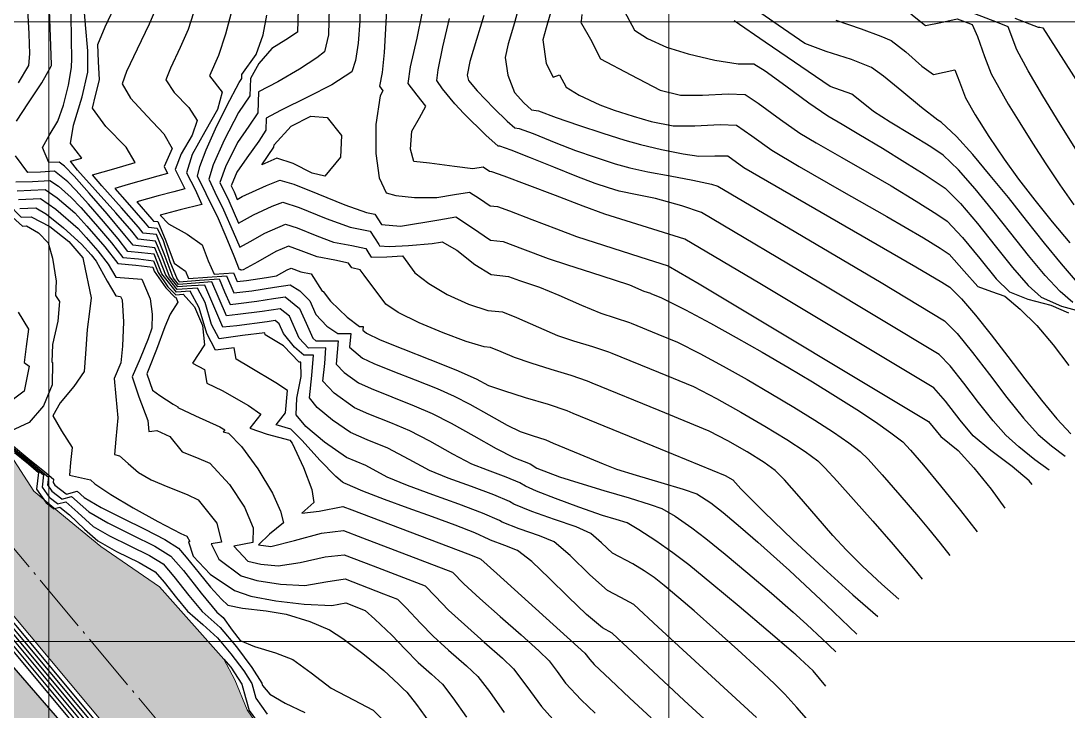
# Model space of a CAD drawing. Extents: x 62405 to 62842, y 108162 to 109685.
# Drawn here: x 62498.88 to 62541.1, y 108522.2 to 108550.03 of the extents above; entities that cross this region are included whole.
import ezdxf

# ---------------------------------------------------------------- set-up
doc = ezdxf.new("R2010")
doc.units = 0
doc.header["$LTSCALE"] = 0.999976
doc.header["$MEASUREMENT"] = 0
doc.linetypes.add('ACAD_ISO04W100', pattern=[30, 24, -3, 0, -3])
doc.linetypes.add('NASCOSTA', pattern=[9.525, 6.35, -3.175])
for name, color, linetype in [('coordinate', 2, 'Continuous'), ('curve livello 1 m', 2, 'Continuous'), ('curve livello 5 m', 7, 'Continuous'), ('Limite fiume', 6, 'Continuous'), ('LIN018TR', 6, 'NASCOSTA'), ('LIN035CO', 1, 'Continuous'), ('pendenze', 2, 'Continuous'), ('Per+Mod Surf', 7, 'Continuous'), ('scavo 1', 254, 'Continuous')]:
    doc.layers.add(name, color=color, linetype=linetype)

msp = doc.modelspace()

# ---------------------------------------------------------------- hatches: boundary and pattern name
at = {"layer": 'Limite fiume', "linetype": 'Continuous'}
h = msp.add_hatch(dxfattribs=at)
h.set_pattern_fill('DOTS', color=256, scale=5, angle=-44.9999, style=0)
h.set_pattern_definition([(225.00005426, (0.10277, -0.05915), (0.1104857485, -0.33145619904), [0, -0.3125])])
h.paths.add_polyline_path([(62504.878, 108507.605), (62505.742, 108508.232), (62505.354, 108508.795), (62505.963, 108509.256), (62498.597, 108519.418), (62499.167, 108519.911), (62493.894, 108527.02), (62493.514, 108526.744), (62492.516, 108530.934), (62507.543, 108513.616), (62507.737, 108513.778), (62513.187, 108507.255), (62513.381, 108507.417), (62516.504, 108503.679), (62516.063, 108503.311), (62524.715, 108494.745), (62523.716, 108493.9), (62524.201, 108493.33), (62513.852, 108495.246)])
at = {"layer": 'scavo 1'}
msp.add_hatch(color=256, dxfattribs=at).paths.add_polyline_path([(62471.01, 108566.95), (62490.287, 108543.354), (62493.868, 108538.026), (62496.302, 108534.794), (62498.473, 108532.507), (62499.4, 108531.059), (62500.442, 108530.191), (62502.093, 108528.83), (62504.467, 108527.208), (62507.064, 108524.292), (62507.501, 108523.45), (62508, 108522.241), (62508.782, 108521.102), (62509.886, 108519.928), (62512.198, 108517.473), (62513.479, 108516.121), (62514.44, 108514.804), (62516.041, 108512.919), (62517.447, 108510.814), (62518.571, 108509.21), (62519.852, 108507.691), (62521.103, 108506.321), (62522.265, 108504.564), (62522.384, 108503.79), (62523.04, 108502.181), (62523.963, 108501.139), (62525.363, 108499.62), (62526.882, 108498.16), (62527.663, 108497.205), (62524.715, 108494.745), (62493.673, 108531.901), (62492.516, 108530.934), (62481.544, 108544.066), (62482.701, 108545.034), (62468.3, 108562.272), (62452.365, 108578.929), (62457.128, 108582.909), (62469.779, 108568.539)])

# ---------------------------------------------------------------- linework, layer by layer
at = {"layer": 'coordinate', "linetype": 'Continuous', "lineweight": 0}
for p, q in [((62500, 108634.678), (62500, 108487.501)), ((62525, 108634.678), (62525, 108487.501)), ((62462.397, 108550), (62561.886, 108550)), ((62471.457, 108525), (62561.886, 108525))]:
    msp.add_line(p, q, dxfattribs=at)
at = {"layer": 'curve livello 1 m', "flags": 128}
for points in [[(62498.432, 108552.647), (62498.929, 108552.006), (62499.034, 108551.496), (62499.137, 108550.489), (62499.2, 108549.509), (62499.216, 108548.709), (62499.179, 108548.242), (62498.77, 108547.54)], [(62530.74, 108521.678), (62530.171, 108522.341), (62529.684, 108522.878), (62529.684, 108522.878), (62529.268, 108523.288), (62528.607, 108523.909), (62527.788, 108524.66), (62526.898, 108525.462), (62526.027, 108526.232), (62526.027, 108526.232), (62525.41, 108526.761), (62524.811, 108527.259), (62524.409, 108527.578), (62524.409, 108527.578), (62524.012, 108527.846), (62523.555, 108528.131), (62523.555, 108528.131), (62522.737, 108528.565), (62522.285, 108528.98), (62521.862, 108529.361), (62521.862, 108529.361), (62521.262, 108529.626), (62520.391, 108529.927), (62519.477, 108530.24), (62518.748, 108530.539), (62518.748, 108530.539), (62518.585, 108530.644), (62517.942, 108530.916), (62517.043, 108531.248), (62516.106, 108531.591), (62515.351, 108531.898), (62515.351, 108531.898), (62514.528, 108532.342), (62513.674, 108532.803), (62513.674, 108532.803), (62512.845, 108533.142), (62512.163, 108533.429), (62512.163, 108533.429), (62511.439, 108533.928), (62510.827, 108534.445), (62510.512, 108534.825), (62510.512, 108534.825), (62510.61, 108535.737), (62510.668, 108536.553), (62510.668, 108536.553), (62510.28, 108536.551), (62509.904, 108536.876), (62509.47, 108537.421), (62509.47, 108537.421), (62509.295, 108537.815), (62509.129, 108537.948), (62508.805, 108537.9), (62507.585, 108537.74), (62507.014, 108537.677), (62507.014, 108537.677), (62506.65, 108538.525), (62506.286, 108539.381), (62506.286, 108539.381), (62505.757, 108539.346), (62505.202, 108539.301), (62505.202, 108539.301), (62504.866, 108539.721), (62504.568, 108540.521), (62504.308, 108541.15), (62504.308, 108541.15), (62503.604, 108541.228), (62503.343, 108541.559), (62502.701, 108542.294), (62501.874, 108543.214), (62501.163, 108544.01), (62500.868, 108544.372), (62501.326, 108544.504), (62500.868, 108545.089), (62501, 108545.834), (62501.341, 108546.975), (62501.574, 108547.973), (62501.574, 108547.973), (62501.57, 108548.829), (62501.482, 108549.873), (62501.402, 108550.875)], [(62531.329, 108523.206), (62530.824, 108523.819), (62530.119, 108524.466), (62529.012, 108525.421), (62527.845, 108526.41), (62526.737, 108527.332), (62525.806, 108528.089), (62525.171, 108528.583), (62525.171, 108528.583), (62524.483, 108529.065), (62523.797, 108529.509), (62523.32, 108529.782), (62523.32, 108529.782), (62522.883, 108529.919), (62522.326, 108530.089), (62522.326, 108530.089), (62521.372, 108530.426), (62520.439, 108530.771), (62519.672, 108531.069), (62519.217, 108531.265), (62519.217, 108531.265), (62519, 108531.405), (62518.443, 108531.633), (62517.69, 108531.908), (62517.053, 108532.161), (62517.053, 108532.161), (62516.293, 108532.56), (62515.366, 108533.079), (62514.565, 108533.502), (62514.565, 108533.502), (62513.798, 108533.824), (62512.899, 108534.178), (62512.325, 108534.43), (62512.325, 108534.43), (62511.51, 108535.021), (62511.05, 108535.509), (62511.05, 108535.509), (62511.126, 108536.213), (62511.171, 108536.843), (62511.171, 108536.843), (62510.468, 108536.84), (62510.102, 108537.234), (62509.705, 108538.125), (62509.33, 108538.426), (62508.598, 108538.316), (62507.62, 108538.188), (62507.161, 108538.138), (62507.161, 108538.138), (62506.869, 108538.818), (62506.577, 108539.505), (62506.577, 108539.505), (62505.919, 108539.462), (62505.229, 108539.405), (62505.229, 108539.405), (62505.02, 108539.667), (62504.655, 108540.645), (62504.337, 108541.414), (62504.337, 108541.414), (62503.811, 108541.472), (62503.615, 108541.72), (62502.933, 108542.496), (62502.138, 108543.38), (62501.763, 108543.825), (62501.763, 108543.825), (62502.619, 108544.071), (62503.482, 108544.318), (62503.482, 108544.318), (62503.123, 108544.939), (62502.294, 108545.776), (62501.762, 108546.518), (62501.762, 108546.518), (62501.879, 108547.03), (62502.041, 108547.654), (62502.041, 108547.654), (62502.004, 108548.402), (62501.98, 108549.084), (62501.98, 108549.084), (62502.267, 108549.789), (62502.774, 108550.845)], [(62504.401, 108550.726), (62504.046, 108549.903), (62503.558, 108548.889), (62503.131, 108547.987), (62502.959, 108547.502), (62503.296, 108546.911), (62503.967, 108546.197), (62504.638, 108545.483), (62504.975, 108544.892), (62504.653, 108544.164), (62504.791, 108543.88), (62504.401, 108543.777), (62503.205, 108543.442), (62502.659, 108543.278), (62503.158, 108542.703), (62503.888, 108541.881), (62504.017, 108541.716), (62504.367, 108541.678), (62504.605, 108541.18), (62504.886, 108540.329), (62505.174, 108539.613), (62505.256, 108539.51), (62506.082, 108539.577), (62506.868, 108539.629), (62507.088, 108539.111), (62507.308, 108538.598), (62507.654, 108538.636), (62508.391, 108538.733), (62509.062, 108538.835), (62509.531, 108538.904), (62510.116, 108538.434), (62510.38, 108537.843), (62510.647, 108537.241), (62510.775, 108537.129), (62511.673, 108537.133), (62511.588, 108536.192), (62511.913, 108535.848), (62512.487, 108535.432), (62512.994, 108535.2), (62513.828, 108534.868), (62514.734, 108534.51), (62515.457, 108534.202), (62516.222, 108533.803), (62517.136, 108533.294), (62518.035, 108532.793), (62518.755, 108532.423), (62519.415, 108532.167), (62519.685, 108531.992), (62520.589, 108531.65), (62521.378, 108531.398), (62522.384, 108531.096), (62523.41, 108530.792), (62524.256, 108530.533), (62524.727, 108530.369), (62525.253, 108530.055), (62525.934, 108529.588), (62526.491, 108529.156), (62527.277, 108528.518), (62528.192, 108527.757), (62529.138, 108526.954), (62530.017, 108526.19), (62530.567, 108525.693), (62531.205, 108525.098), (62531.74, 108524.584)], [(62513.629, 108550.746), (62513.583, 108549.719), (62513.52, 108548.762), (62513.443, 108547.954), (62513.33, 108547.396), (62513.471, 108547.216), (62513.359, 108547.017), (62513.192, 108545.849), (62513.186, 108544.685), (62513.329, 108543.709), (62513.61, 108543.105), (62513.995, 108542.988), (62514.748, 108542.915), (62515.642, 108542.907), (62516.363, 108543.038), (62516.963, 108543.132), (62517.364, 108542.868), (62517.794, 108542.572), (62518.092, 108542.542), (62518.582, 108542.37), (62519.478, 108542.027), (62520.478, 108541.642), (62521.28, 108541.344), (62523.831, 108540.515), (62524.982, 108540.158), (62526.224, 108539.423), (62535.478, 108533.872), (62535.972, 108533.272), (62536.672, 108532.707), (62537.304, 108532.007), (62537.999, 108531.143), (62538.548, 108530.375)], [(62528.544, 108521.937), (62524.577, 108525.575), (62523.592, 108526.496), (62523.066, 108526.775), (62522.535, 108527.057), (62522.535, 108527.057), (62521.822, 108527.684), (62521.03, 108528.465), (62520.382, 108529.017), (62520.382, 108529.017), (62519.794, 108529.262), (62518.971, 108529.54), (62518.28, 108529.812), (62518.28, 108529.812), (62518.17, 108529.883), (62517.49, 108530.178), (62516.541, 108530.535), (62515.48, 108530.92), (62514.464, 108531.299), (62513.649, 108531.636), (62513.649, 108531.636), (62512.782, 108532.104), (62512.001, 108532.428), (62511.112, 108533.04), (62510.361, 108533.675), (62509.974, 108534.142), (62509.974, 108534.142), (62510, 108534.819), (62510.182, 108535.691), (62510.166, 108536.263), (62510.166, 108536.263), (62510.091, 108536.263), (62509.469, 108536.931), (62508.727, 108537.368), (62508.714, 108537.446), (62507.806, 108537.338), (62506.867, 108537.216), (62506.867, 108537.216), (62506.563, 108537.787), (62506.299, 108538.678), (62505.995, 108539.257), (62505.995, 108539.257), (62505.175, 108539.197), (62504.713, 108539.775), (62504.48, 108540.397), (62504.278, 108540.887), (62504.278, 108540.887), (62503.397, 108540.983), (62503.07, 108541.398), (62502.351, 108542.248), (62501.628, 108543.081), (62501.017, 108543.765), (62500.631, 108544.171), (62500.631, 108544.171), (62500.423, 108544.337), (62500.003, 108544.318), (62499.739, 108544.934), (62500.014, 108545.41), (62500.37, 108545.986), (62500.37, 108545.986), (62500.59, 108546.64), (62500.793, 108547.445), (62500.919, 108548.159), (62500.919, 108548.159), (62500.925, 108548.515), (62500.917, 108549.271), (62500.897, 108550.314)], [(62507.343, 108550.312), (62507.12, 108549.493), (62506.844, 108548.643), (62506.476, 108547.82), (62506.99, 108547.154), (62506.799, 108546.46), (62506.297, 108545.56), (62505.782, 108544.644), (62505.551, 108543.904), (62505.897, 108543.23), (62506.168, 108542.635), (62505.303, 108542.416), (62504.49, 108542.194), (62504.831, 108541.85), (62505.583, 108541.437), (62506.182, 108541.006), (62506.428, 108540.36), (62506.664, 108539.819), (62507.45, 108539.877), (62507.602, 108539.52), (62507.977, 108539.566), (62508.774, 108539.68), (62509.177, 108539.746), (62509.612, 108539.988), (62509.777, 108540.061), (62510.16, 108539.918), (62510.577, 108539.835), (62511.03, 108539.13), (62511.068, 108539.122), (62511.356, 108538.736), (62512.034, 108538.08), (62512.531, 108537.713), (62512.678, 108537.713), (62512.664, 108537.559), (62512.811, 108537.434), (62513.364, 108537.174), (62514.279, 108536.803), (62515.36, 108536.379), (62516.412, 108535.959), (62517.24, 108535.6), (62517.735, 108535.333), (62518.34, 108535.121), (62519.216, 108534.85), (62520.138, 108534.568), (62520.884, 108534.317), (62521.129, 108534.211), (62524.649, 108532.778), (62527.279, 108531.698), (62527.58, 108531.518), (62527.906, 108531.153), (62528.85, 108530.216), (62530.006, 108529.109), (62531.244, 108527.955), (62532.429, 108526.879), (62533.43, 108526.004)], [(62534.275, 108526.713), (62533.595, 108527.316), (62532.814, 108528.045), (62532.165, 108528.68), (62532.165, 108528.68), (62531.614, 108529.28), (62530.941, 108530.054), (62530.257, 108530.85), (62529.671, 108531.516), (62529.295, 108531.901), (62529.295, 108531.901), (62528.842, 108532.223), (62528.165, 108532.646), (62527.388, 108533.093), (62526.637, 108533.491), (62526.637, 108533.491), (62524.618, 108534.32), (62521.916, 108535.42), (62521.916, 108535.42), (62521.728, 108535.501), (62521.069, 108535.725), (62520.26, 108535.975), (62519.449, 108536.226), (62518.783, 108536.451), (62518.783, 108536.451), (62518.248, 108536.683), (62517.813, 108536.866), (62517.813, 108536.866), (62517.557, 108536.886), (62516.833, 108537.104), (62515.904, 108537.451), (62514.933, 108537.861), (62514.083, 108538.27), (62514.083, 108538.27), (62513.586, 108538.602), (62512.72, 108539.782), (62512.561, 108539.995), (62512.215, 108540.068), (62512.09, 108540.262), (62511.539, 108540.379), (62510.823, 108540.516), (62510.823, 108540.516), (62510.172, 108540.765), (62509.662, 108540.948), (62509.662, 108540.948), (62509.16, 108540.727), (62508.428, 108540.316), (62507.838, 108539.993), (62507.838, 108539.993), (62507.77, 108539.983), (62507.749, 108539.98), (62507.741, 108540.001), (62507.696, 108539.997), (62507.473, 108540.542), (62507.156, 108541.328), (62507.156, 108541.328), (62506.841, 108542.045), (62506.345, 108543.058), (62506, 108543.774), (62506, 108543.774), (62506.091, 108544.167), (62506.343, 108544.831), (62506.717, 108545.677), (62507.174, 108546.613), (62507.671, 108547.549), (62507.671, 108547.549), (62507.782, 108547.711), (62507.788, 108547.878), (62508.358, 108548.676), (62508.638, 108549.478), (62508.793, 108550.271)], [(62510.055, 108550.525), (62510.024, 108549.586), (62509.56, 108549.276), (62508.995, 108548.926), (62508.474, 108548.31), (62508.131, 108547.717), (62508.106, 108547.017), (62507.644, 108546.342), (62507.066, 108545.223), (62506.623, 108544.224), (62506.45, 108543.645), (62506.696, 108543.132), (62507.05, 108542.408), (62507.436, 108541.523), (62507.708, 108540.911), (62508.124, 108541.137), (62508.708, 108541.466), (62509.547, 108541.835), (62510.02, 108541.682), (62510.802, 108541.365), (62511.486, 108541.113), (62512.216, 108540.974), (62512.778, 108540.855), (62512.91, 108540.652), (62513.002, 108540.498), (62513.626, 108540.523), (62514.26, 108540.552), (62514.756, 108539.877), (62515.33, 108539.446), (62516.07, 108538.998), (62516.927, 108538.612), (62517.704, 108538.347), (62518.291, 108538.301), (62518.859, 108538.072), (62519.747, 108537.675), (62520.519, 108537.347), (62521.166, 108537.133), (62521.931, 108536.898), (62522.572, 108536.685), (62522.704, 108536.628), (62524.587, 108535.861), (62525.994, 108535.284), (62526.923, 108534.8), (62527.907, 108534.255), (62528.878, 108533.689), (62529.765, 108533.144), (62530.499, 108532.662), (62531.01, 108532.284), (62531.295, 108532.003), (62531.795, 108531.466), (62532.457, 108530.731), (62533.226, 108529.86), (62534.049, 108528.912), (62534.873, 108527.948), (62535.221, 108527.516)], [(62511.312, 108550.575), (62511.277, 108549.472), (62511.121, 108548.781), (62510.807, 108548.54), (62510.11, 108548.093), (62509.24, 108547.574), (62508.461, 108547.176), (62508.43, 108546.324), (62508.068, 108545.784), (62507.616, 108545.136), (62507.121, 108544.143), (62506.899, 108543.515), (62507.26, 108542.772), (62507.655, 108541.872), (62508.256, 108542.206), (62509.011, 108542.56), (62509.432, 108542.723), (62510.095, 108542.508), (62511.191, 108542.063), (62512.149, 108541.711), (62512.962, 108541.548), (62513.306, 108541.019), (62513.338, 108540.965), (62513.722, 108540.941), (62514.506, 108540.975), (62515.456, 108541.056), (62515.802, 108541.115), (62515.864, 108541.125), (62516.461, 108540.782), (62517.174, 108540.213), (62517.833, 108539.799), (62518.541, 108539.727), (62518.986, 108539.56), (62519.79, 108539.299), (62520.57, 108538.972), (62521.48, 108538.568), (62522.255, 108538.243), (62522.838, 108538.056), (62523.417, 108537.869), (62523.491, 108537.837), (62524.556, 108537.403), (62525.352, 108537.076), (62526.248, 108536.616), (62527.195, 108536.105), (62528.164, 108535.564), (62529.123, 108535.009), (62530.044, 108534.458), (62530.894, 108533.931), (62531.645, 108533.444), (62532.265, 108533.017), (62532.725, 108532.667), (62533.036, 108532.35), (62533.604, 108531.723), (62534.319, 108530.909), (62535.072, 108530.032), (62535.475, 108529.545), (62535.941, 108528.966), (62536.33, 108528.469)], [(62539.657, 108531.328), (62539.535, 108531.481), (62538.843, 108532.061), (62537.985, 108532.711), (62537.282, 108533.298), (62537.282, 108533.298), (62536.751, 108533.927), (62536.165, 108534.689), (62535.694, 108535.227), (62535.694, 108535.227), (62528.67, 108539.441), (62525.649, 108541.229), (62522.85, 108542.099), (62522.427, 108542.237), (62521.545, 108542.561), (62520.428, 108542.989), (62519.295, 108543.426), (62518.368, 108543.778), (62517.868, 108543.949), (62517.868, 108543.949), (62517.774, 108543.959), (62517.513, 108544.135), (62517.097, 108544.064), (62516.355, 108544.16), (62515.354, 108544.296), (62515.354, 108544.296), (62514.715, 108544.359), (62514.581, 108544.856), (62514.636, 108545.589), (62514.636, 108545.589), (62514.95, 108546.125), (62515.201, 108546.599), (62514.86, 108547.044), (62514.487, 108547.51), (62514.487, 108547.51), (62514.592, 108548.188), (62514.861, 108549.337), (62515.06, 108550.338)], [(62517.537, 108550.255), (62517.244, 108549.283), (62516.98, 108548.391), (62516.865, 108547.839), (62516.921, 108547.635), (62517.278, 108547.219), (62517.943, 108546.519), (62518.489, 108545.985), (62518.798, 108545.715), (62518.97, 108545.697), (62519.531, 108545.487), (62520.448, 108545.116), (62521.244, 108544.806), (62522.036, 108544.536), (62522.845, 108544.275), (62523.429, 108544.104), (62524.157, 108543.947), (62525.062, 108543.781), (62525.973, 108543.614), (62526.722, 108543.453), (62526.983, 108543.372), (62533.563, 108539.476), (62536.126, 108537.939), (62536.626, 108537.419), (62537.246, 108536.658), (62537.934, 108535.765), (62538.64, 108534.845), (62539.313, 108534.005), (62539.903, 108533.351), (62540.43, 108532.891), (62540.991, 108532.473)], [(62520.227, 108550.361), (62520.058, 108549.758), (62519.928, 108549.265), (62520.056, 108548.316), (62520.336, 108547.77), (62520.594, 108547.865), (62520.862, 108547.363), (62521.382, 108547.044), (62522.221, 108546.646), (62522.794, 108546.435), (62523.56, 108546.189), (62524.289, 108545.981), (62525.177, 108545.806), (62526.056, 108545.805), (62527.077, 108545.849), (62527.734, 108545.825), (62528.35, 108545.397), (62529.161, 108544.817), (62530.262, 108544.162), (62531.968, 108543.186), (62533.797, 108542.141), (62535.269, 108541.28), (62535.943, 108540.866), (62536.306, 108540.628), (62536.91, 108539.933), (62537.462, 108539.317), (62538.017, 108539.123), (62538.557, 108538.931), (62539.177, 108538.412), (62539.838, 108537.743), (62540.502, 108536.971), (62541.137, 108536.139)], [(62521.499, 108550.288), (62521.471, 108550.018), (62521.46, 108549.978), (62521.475, 108549.923), (62521.484, 108549.927), (62521.848, 108549.292), (62522.242, 108548.508), (62523.472, 108547.859), (62524.651, 108547.237), (62525.473, 108547.045), (62526.362, 108547.043), (62527.396, 108547.093), (62528.084, 108547.065), (62528.603, 108546.719), (62529.501, 108546.062), (62530.288, 108545.508), (62530.952, 108545.113), (62531.98, 108544.525), (62533.082, 108543.895), (62533.97, 108543.376), (62534.98, 108542.758), (62535.816, 108542.232), (62536.227, 108541.957), (62536.847, 108541.304), (62537.54, 108540.445), (62538.205, 108539.629), (62538.741, 108539.105), (62539.488, 108538.805), (62540.403, 108538.562), (62541.121, 108538.265)], [(62523.199, 108550.445), (62523.621, 108549.654), (62524.144, 108549.322), (62524.91, 108548.974), (62525.787, 108548.707), (62526.858, 108548.457), (62527.804, 108548.3), (62528.434, 108548.305), (62528.886, 108548.015), (62529.72, 108547.41), (62530.656, 108546.726), (62531.414, 108546.199), (62531.992, 108545.863), (62532.671, 108545.472), (62533.615, 108544.897), (62534.519, 108544.338), (62535.298, 108543.849), (62535.868, 108543.481), (62536.148, 108543.286), (62536.764, 108542.67), (62537.453, 108541.856), (62538.17, 108540.957), (62538.868, 108540.088), (62539.499, 108539.362), (62540.019, 108538.893), (62540.836, 108538.532), (62541.878, 108538.244)], [(62534.764, 108550.322), (62535.36, 108549.847), (62535.969, 108549.97), (62536.631, 108550.121), (62537.068, 108549.959), (62537.24, 108549.892), (62537.454, 108549.411), (62537.734, 108548.592), (62538.006, 108547.898), (62538.306, 108547.342), (62538.695, 108546.673), (62539.154, 108545.92), (62539.666, 108545.109), (62540.212, 108544.269), (62540.774, 108543.428), (62541.335, 108542.612)], [(62546.857, 108537.676), (62546.412, 108537.834), (62546.097, 108538.154), (62545.661, 108538.686), (62545.661, 108538.686), (62544.899, 108539.715), (62544.08, 108540.868), (62543.231, 108542.102), (62542.38, 108543.375), (62541.554, 108544.646), (62540.78, 108545.872), (62540.085, 108547.012), (62539.497, 108548.024), (62539.042, 108548.866), (62539.042, 108548.866), (62538.687, 108549.791), (62538.259, 108549.964), (62537.347, 108550.316)], [(62540.34, 108531.914), (62539.766, 108532.329), (62539.119, 108532.851), (62538.592, 108533.325), (62538.592, 108533.325), (62538.082, 108533.901), (62537.496, 108534.645), (62536.897, 108535.427), (62536.348, 108536.117), (62535.91, 108536.583), (62535.91, 108536.583), (62531.117, 108539.458), (62526.316, 108542.301), (62525.528, 108542.573), (62524.464, 108542.876), (62524.464, 108542.876), (62523.725, 108543.022), (62522.999, 108543.166), (62522.999, 108543.166), (62522.565, 108543.297), (62522.027, 108543.478), (62522.027, 108543.478), (62521.291, 108543.759), (62520.365, 108544.131), (62519.423, 108544.513), (62518.639, 108544.824), (62518.188, 108544.982), (62518.188, 108544.982), (62518.127, 108544.988), (62517.624, 108545.43), (62516.732, 108546.302), (62516.732, 108546.302), (62516.374, 108546.693), (62515.881, 108547.296), (62515.644, 108547.624), (62515.644, 108547.624), (62515.705, 108548.056), (62515.893, 108548.986), (62516.153, 108550.133)], [(62541.298, 108538.681), (62540.788, 108539.117), (62540.184, 108539.771), (62539.513, 108540.576), (62538.8, 108541.469), (62538.073, 108542.384), (62537.357, 108543.257), (62536.68, 108544.022), (62536.068, 108544.615), (62536.068, 108544.615), (62535.574, 108544.951), (62534.782, 108545.433), (62533.929, 108545.948), (62533.252, 108546.386), (62533.252, 108546.386), (62532.777, 108546.766), (62532.381, 108547.078), (62532.381, 108547.078), (62531.506, 108547.393), (62528.895, 108549.17), (62527.642, 108550.041)], [(62531.74, 108550.068), (62532.763, 108549.708), (62533.558, 108549.414), (62533.97, 108549.24), (62534.561, 108548.784), (62535.21, 108548.204), (62535.681, 108547.879), (62536.534, 108548.063), (62536.728, 108547.583), (62536.969, 108546.93), (62537.358, 108546.246), (62537.909, 108545.369), (62538.522, 108544.454), (62539.099, 108543.654), (62539.764, 108542.797), (62540.465, 108541.929), (62541.174, 108541.081)], [(62538.952, 108550.151), (62539.895, 108549.784), (62539.971, 108549.785), (62540.091, 108549.756), (62546.294, 108540.035), (62547.47, 108538.159)], [(62498.67, 108543.539), (62499.336, 108543.563), (62500.046, 108543.602), (62500.395, 108543.362), (62500.907, 108542.916), (62501.286, 108542.511), (62501.885, 108541.83), (62502.526, 108541.076), (62502.984, 108540.495), (62503.622, 108540.431), (62504.219, 108540.359), (62504.405, 108539.883), (62504.797, 108539.311), (62505.12, 108538.988), (62505.413, 108539.009), (62505.877, 108538.503), (62506.2, 108537.747), (62506.285, 108536.968), (62505.796, 108536.235), (62506.283, 108535.973), (62506.377, 108535.418), (62506.996, 108535.131), (62508.052, 108534.526), (62508.546, 108534.177), (62508.101, 108533.6), (62508.812, 108533.358), (62509.726, 108533.119), (62509.809, 108533.006), (62510.276, 108532.023), (62510.601, 108531.133), (62510.687, 108530.603), (62510.202, 108530.176), (62510.903, 108530.255), (62511.856, 108530.45), (62512.224, 108530.306), (62516.894, 108528.534), (62517.34, 108528.361), (62517.344, 108528.358), (62517.421, 108528.329), (62518.069, 108527.739), (62521.62, 108524.535), (62521.812, 108524.273), (62521.998, 108524.075), (62522.633, 108523.463), (62523.432, 108522.72), (62524.296, 108521.927)], [(62498.723, 108543.183), (62499.272, 108543.202), (62499.858, 108543.235), (62500.339, 108542.903), (62501.045, 108542.288), (62501.539, 108541.749), (62502.253, 108540.915), (62502.777, 108540.251), (62503.507, 108540.178), (62504.19, 108540.095), (62504.252, 108539.937), (62504.713, 108539.264), (62505.093, 108538.883), (62505.122, 108538.886), (62505.207, 108538.685), (62504.891, 108538.211), (62504.684, 108537.691), (62504.341, 108536.782), (62504.038, 108535.999), (62503.949, 108535.792), (62504.178, 108535.143), (62504.475, 108534.919), (62505.019, 108534.568), (62505.198, 108534.472), (62505.203, 108534.443), (62505.919, 108534.102), (62506.896, 108533.657), (62507.093, 108533.536), (62507.036, 108533.462), (62507.243, 108533.401), (62507.766, 108532.862), (62508.425, 108531.969), (62509.023, 108530.989), (62509.348, 108530.264), (62509.46, 108529.793), (62508.902, 108529.325), (62508.454, 108528.906), (62508.948, 108528.832), (62509.909, 108529.07), (62511, 108529.368), (62511.887, 108529.476), (62512.649, 108529.177), (62516.283, 108527.798), (62516.738, 108527.328), (62517.38, 108526.736), (62518.2, 108526.009), (62519.043, 108525.267), (62519.756, 108524.63), (62520.182, 108524.22), (62520.496, 108523.795), (62520.838, 108523.326), (62521.475, 108522.649), (62522.027, 108522.117)], [(62498.775, 108542.826), (62499.669, 108542.867), (62500.283, 108542.445), (62501.184, 108541.661), (62501.51, 108541.304), (62501.981, 108540.754), (62502.399, 108540.225), (62502.697, 108539.694), (62503.227, 108539.657), (62503.746, 108539.617), (62504.083, 108538.828), (62504.164, 108538.211), (62504.157, 108537.64), (62504.002, 108537.216), (62503.682, 108536.411), (62503.366, 108535.675), (62503.636, 108534.875), (62503.987, 108533.912), (62504.028, 108533.468), (62504.153, 108533.486), (62504.36, 108533.516), (62504.874, 108533.273), (62505.375, 108532.654), (62505.951, 108532.419), (62506.488, 108532.189), (62507.282, 108531.334), (62507.892, 108530.415), (62508.236, 108529.584), (62508.233, 108528.99), (62507.458, 108528.853), (62508.031, 108528.244), (62508.547, 108528.115), (62509.247, 108528.059), (62510.13, 108528.188), (62511.151, 108528.413), (62511.917, 108528.503), (62513.074, 108528.048), (62515.174, 108527.252), (62515.584, 108526.832), (62516.122, 108526.272), (62516.758, 108525.689), (62517.561, 108524.981), (62518.3, 108524.327), (62518.745, 108523.905), (62519.28, 108523.18), (62519.863, 108522.379), (62520.332, 108521.863)], [(62498.828, 108542.47), (62499.481, 108542.5), (62499.906, 108542.233), (62500.587, 108541.69), (62501.322, 108541.033), (62501.709, 108540.594), (62501.911, 108540.337), (62502.351, 108539.536), (62502.697, 108538.939), (62502.89, 108538.924), (62502.952, 108538.779), (62503.007, 108537.901), (62502.976, 108536.92), (62502.906, 108536.239), (62502.638, 108535.613), (62502.697, 108534.887), (62502.783, 108534.02), (62502.697, 108533.168), (62502.652, 108532.539), (62502.853, 108532.493), (62503.206, 108532.183), (62503.614, 108531.812), (62504.122, 108531.519), (62504.795, 108531.236), (62505.582, 108530.928), (62506.029, 108530.722), (62506.779, 108529.774), (62506.961, 108529.011), (62506.547, 108528.938), (62506.856, 108528.327), (62507.758, 108527.649), (62508.394, 108527.458), (62509.346, 108527.313), (62510.328, 108527.26), (62511.178, 108527.408), (62511.948, 108527.529), (62513.499, 108526.919), (62514.064, 108526.705), (62514.407, 108526.365), (62514.992, 108525.746), (62515.505, 108525.217), (62516.122, 108524.658), (62516.847, 108524.018), (62517.307, 108523.591), (62517.772, 108522.979), (62518.364, 108522.137)], [(62498.541, 108542.118), (62498.933, 108541.757), (62499.104, 108541.765), (62499.579, 108541.484), (62499.968, 108541.077), (62500.153, 108540.462), (62500.294, 108539.542), (62500.274, 108538.953), (62500.426, 108538.71), (62500.363, 108537.916), (62500.144, 108536.975), (62500.123, 108536.273), (62500.148, 108536.254), (62500.131, 108535.356), (62499.791, 108534.508), (62499.207, 108533.841), (62498.458, 108533.485)], [(62498.758, 108538.279), (62499.179, 108537.6), (62499.082, 108536.899), (62499.012, 108536.256), (62499.213, 108536.106), (62499.008, 108535.105), (62498.245, 108534.519)], [(62498.581, 108532.874), (62499.159, 108532.393), (62499.837, 108531.851), (62500.183, 108531.544), (62500.169, 108531.412), (62500.243, 108531.306), (62500.705, 108530.953), (62500.707, 108530.947), (62501.147, 108531.063), (62501.431, 108530.81), (62502.107, 108530.409), (62502.971, 108529.972), (62503.877, 108529.531), (62504.68, 108529.119), (62505.233, 108528.766), (62505.544, 108528.402), (62506.063, 108527.754), (62506.519, 108527.199), (62506.965, 108526.708), (62507.213, 108526.461), (62507.805, 108526.344), (62508.759, 108526.232), (62509.575, 108526.103), (62510.531, 108525.804), (62511.318, 108525.478), (62511.852, 108525.121), (62512.663, 108524.513), (62513.508, 108523.834), (62514.099, 108523.285), (62514.272, 108523.106), (62514.432, 108522.961), (62514.833, 108522.456), (62515.351, 108521.736)], [(62498.59, 108532.792), (62499.4, 108532.129), (62499.983, 108531.636), (62499.947, 108531.321), (62500.125, 108531.068), (62500.527, 108530.76), (62500.531, 108530.748), (62500.913, 108530.849), (62501.612, 108530.226), (62502.378, 108529.784), (62503.349, 108529.304), (62504.279, 108528.841), (62504.919, 108528.448), (62505.433, 108527.86), (62506.139, 108526.951), (62506.772, 108526.191), (62507.025, 108525.967), (62507.399, 108525.457), (62507.718, 108525.04), (62508.297, 108524.798), (62509.137, 108524.544), (62509.841, 108524.278), (62510.574, 108523.733), (62511.39, 108523.115), (62512.293, 108522.647), (62513.077, 108522.231), (62513.528, 108521.782)], [(62498.6, 108532.709), (62499.287, 108532.146), (62499.782, 108531.728), (62499.726, 108531.23), (62500.008, 108530.83), (62500.35, 108530.568), (62500.356, 108530.549), (62500.68, 108530.634), (62501.177, 108530.206), (62501.794, 108529.642), (62502.445, 108529.266), (62503.271, 108528.858), (62504.061, 108528.464), (62504.606, 108528.13), (62505.042, 108527.63), (62505.643, 108526.857), (62506.181, 108526.211), (62506.914, 108525.561), (62507.572, 108524.782), (62508.192, 108523.953), (62508.586, 108523.322), (62508.613, 108523.222), (62508.916, 108522.88), (62509.527, 108522.514), (62510.319, 108522.142)], [(62498.61, 108532.627), (62499.175, 108532.164), (62499.582, 108531.82), (62499.504, 108531.14), (62499.89, 108530.592), (62500.172, 108530.376), (62500.18, 108530.35), (62500.446, 108530.42), (62500.839, 108530.111), (62501.436, 108529.532), (62501.975, 108529.058), (62502.731, 108528.637), (62503.64, 108528.192), (62504.292, 108527.812), (62504.652, 108527.4), (62505.146, 108526.763), (62505.59, 108526.231), (62506.212, 108525.681), (62506.802, 108525.155), (62507.347, 108524.51), (62507.86, 108523.824), (62508.186, 108523.302), (62508.347, 108522.719), (62508.802, 108522.067)]]:
    msp.add_lwpolyline(points, dxfattribs=at)
at = {"layer": 'curve livello 5 m', "flags": 128}
for points in [[(62498.699, 108545.99), (62499.184, 108546.728), (62499.72, 108547.53), (62500.099, 108548.207), (62500.105, 108548.23), (62500.104, 108548.281), (62500.066, 108549.389), (62500.024, 108550.464), (62499.982, 108551.406), (62499.945, 108552.113), (62499.917, 108552.485), (62499.779, 108553.151), (62499.187, 108553.903), (62498.623, 108554.825)], [(62505.938, 108550.698), (62505.622, 108549.684), (62505.622, 108549.684), (62505.301, 108548.96), (62504.903, 108548.134), (62504.717, 108547.661), (62504.717, 108547.661), (62505.056, 108547.146), (62505.643, 108546.539), (62505.983, 108546.023), (62505.983, 108546.023), (62505.776, 108545.423), (62505.338, 108544.667), (62505.102, 108544.034), (62505.102, 108544.034), (62505.479, 108543.258), (62505.045, 108543.142), (62504.413, 108542.977), (62504.413, 108542.977), (62503.554, 108542.731), (62504.16, 108542.041), (62504.224, 108541.96), (62504.396, 108541.941), (62504.719, 108541.163), (62505.051, 108540.267), (62505.051, 108540.267), (62505.508, 108539.946), (62505.632, 108539.64), (62506.394, 108539.696), (62507.159, 108539.753), (62507.159, 108539.753), (62507.455, 108539.059), (62508.184, 108539.15), (62509.095, 108539.288), (62509.732, 108539.382), (62509.732, 108539.382), (62510.123, 108539.144), (62510.526, 108538.744), (62510.526, 108538.744), (62510.775, 108538.185), (62511.217, 108537.72), (62511.653, 108537.421), (62511.653, 108537.421), (62512.176, 108537.423), (62512.126, 108536.876), (62512.649, 108536.433), (62513.111, 108536.215), (62513.875, 108535.905), (62514.778, 108535.551), (62515.657, 108535.2), (62516.348, 108534.901), (62516.348, 108534.901), (62516.982, 108534.57), (62517.747, 108534.142), (62518.478, 108533.734), (62519.008, 108533.466), (62519.008, 108533.466), (62519.493, 108533.308), (62520.039, 108533.134), (62520.039, 108533.134), (62520.342, 108533.003), (62521.413, 108532.557), (62522.359, 108532.17), (62522.897, 108531.959), (62522.897, 108531.959), (62523.687, 108531.706), (62524.675, 108531.416), (62525.583, 108531.147), (62526.134, 108530.957), (62526.134, 108530.957), (62526.696, 108530.593), (62527.191, 108530.202), (62527.895, 108529.615), (62528.598, 108529.01), (62528.598, 108529.01), (62529.871, 108527.859), (62531.347, 108526.483), (62532.585, 108525.294)], [(62512.54, 108550.998), (62512.536, 108550.017), (62512.48, 108549.139), (62512.373, 108548.436), (62512.218, 108547.975), (62512.218, 108547.975), (62511.409, 108547.457), (62510.456, 108546.968), (62509.344, 108546.425), (62508.772, 108546.108), (62508.772, 108546.108), (62508.755, 108545.63), (62508.472, 108545.18), (62507.985, 108544.517), (62507.589, 108543.93), (62507.589, 108543.93), (62507.348, 108543.385), (62507.469, 108543.135), (62507.602, 108542.833), (62507.804, 108542.945), (62508.775, 108543.4), (62509.316, 108543.61), (62509.316, 108543.61), (62509.875, 108543.447), (62510.851, 108543.059), (62511.933, 108542.621), (62512.813, 108542.309), (62512.813, 108542.309), (62513.147, 108542.242), (62513.423, 108541.816), (62514.188, 108541.749), (62515.722, 108542.011), (62516.414, 108542.128), (62517.088, 108541.685), (62517.813, 108541.186), (62517.813, 108541.186), (62518.317, 108541.134), (62519.106, 108540.841), (62520.133, 108540.452), (62520.133, 108540.452), (62520.915, 108540.193), (62521.88, 108539.887), (62522.793, 108539.596), (62523.42, 108539.384), (62523.42, 108539.384), (62523.992, 108539.139), (62524.261, 108539.053), (62524.278, 108539.045), (62524.71, 108538.869), (62525.671, 108538.377), (62526.682, 108537.839), (62527.722, 108537.266), (62528.769, 108536.674), (62529.8, 108536.073), (62530.794, 108535.479), (62531.729, 108534.903), (62532.583, 108534.359), (62533.334, 108533.86), (62533.96, 108533.419), (62534.44, 108533.05), (62534.44, 108533.05), (62534.751, 108532.715), (62535.272, 108532.116), (62535.272, 108532.116), (62535.965, 108531.277), (62536.768, 108530.279), (62537.439, 108529.422)], [(62518.983, 108550.703), (62518.785, 108549.96), (62518.526, 108549.105), (62518.397, 108548.552), (62518.397, 108548.552), (62518.517, 108547.845), (62518.78, 108547.144), (62518.78, 108547.144), (62519.155, 108546.736), (62519.468, 108546.441), (62519.752, 108546.412), (62520.46, 108546.135), (62521.367, 108545.822), (62522.342, 108545.502), (62523.226, 108545.225), (62523.859, 108545.043), (62523.859, 108545.043), (62524.704, 108544.845), (62525.579, 108544.673), (62526.22, 108544.576), (62526.22, 108544.576), (62526.859, 108544.587), (62527.384, 108544.585), (62527.384, 108544.585), (62528.034, 108544.126), (62534.97, 108540.11), (62536.009, 108539.494), (62536.342, 108539.295), (62536.809, 108538.826), (62537.372, 108538.163), (62538.003, 108537.366), (62538.674, 108536.491), (62539.359, 108535.597), (62540.028, 108534.742), (62540.655, 108533.982), (62541.213, 108533.378)], [(62541.49, 108539.485), (62540.843, 108540.229), (62540.151, 108541.075), (62539.43, 108541.981), (62538.697, 108542.905), (62537.969, 108543.805), (62537.264, 108544.64), (62536.598, 108545.367), (62535.989, 108545.944), (62535.852, 108546.03), (62535.193, 108546.542), (62534.395, 108547.201), (62533.656, 108547.807), (62533.175, 108548.159), (62532.376, 108548.474), (62531.347, 108548.799), (62530.487, 108549.126), (62530.487, 108549.126), (62529.408, 108549.861), (62528.153, 108550.733)], [(62527.403, 108520.995), (62525.624, 108522.627), (62522.724, 108525.342), (62522.333, 108525.549), (62521.686, 108526.085), (62520.943, 108526.798), (62520.18, 108527.555), (62519.474, 108528.224), (62518.901, 108528.673), (62518.387, 108528.871), (62517.812, 108529.085), (62517.755, 108529.122), (62517.175, 108529.382), (62516.389, 108529.69), (62515.471, 108530.029), (62514.495, 108530.383), (62513.533, 108530.736), (62512.659, 108531.072), (62511.947, 108531.374), (62511.89, 108531.405), (62511.839, 108531.426), (62511.573, 108531.651), (62510.934, 108532.321), (62510.211, 108533.113), (62509.759, 108533.562), (62509.166, 108533.738), (62509.54, 108534.222), (62509.628, 108535.129), (62509.152, 108535.43), (62508.124, 108536.056), (62507.552, 108536.393), (62507.474, 108536.849), (62506.72, 108536.755), (62506.366, 108537.421), (62506.059, 108538.458), (62505.704, 108539.133), (62505.147, 108539.092), (62504.559, 108539.829), (62504.249, 108540.623), (62503.737, 108540.684), (62503.191, 108540.739), (62502.798, 108541.237), (62502.2, 108541.944), (62501.599, 108542.637), (62501.09, 108543.206), (62500.769, 108543.544), (62500.235, 108543.97), (62499.667, 108543.934), (62499.156, 108543.92), (62498.661, 108544.592)], [(62498.367, 108542.656), (62498.88, 108542.114), (62498.88, 108542.114), (62499.292, 108542.133), (62500.04, 108541.745), (62500.81, 108541.132), (62501.371, 108540.477), (62501.371, 108540.477), (62501.4, 108540.339), (62501.703, 108538.858), (62501.639, 108538.311), (62501.55, 108537.583), (62501.55, 108537.583), (62501.479, 108536.605), (62501.423, 108535.897), (62501.423, 108535.897), (62501.014, 108535.283), (62500.452, 108534.627), (62500.161, 108534.109), (62500.161, 108534.109), (62500.513, 108533.502), (62500.937, 108532.831), (62500.937, 108532.831), (62500.868, 108532.225), (62500.838, 108531.71), (62500.838, 108531.71), (62501.678, 108531.518), (62501.861, 108531.355), (62502.506, 108530.931), (62503.406, 108530.395), (62504.398, 108529.84), (62505.32, 108529.359), (62505.32, 108529.359), (62505.569, 108529.255), (62505.69, 108529.033), (62505.636, 108529.023), (62505.816, 108528.449), (62506.501, 108527.72), (62507.486, 108527.055), (62507.486, 108527.055), (62508.152, 108526.831), (62509.15, 108526.639), (62510.297, 108526.506), (62511.409, 108526.46), (62511.409, 108526.46), (62511.978, 108526.555), (62512.762, 108526.247), (62513.153, 108525.902), (62513.828, 108525.257), (62513.828, 108525.257), (62514.37, 108524.697), (62514.889, 108524.161), (62514.889, 108524.161), (62515.427, 108523.678), (62515.87, 108523.276), (62515.87, 108523.276), (62516.296, 108522.73), (62516.848, 108521.949)], [(62507.064, 108524.292), (62507.336, 108523.96), (62507.787, 108523.282), (62507.787, 108523.282), (62507.935, 108522.738), (62508.081, 108522.215), (62508.081, 108522.215), (62508.418, 108521.758)]]:
    msp.add_lwpolyline(points, dxfattribs=at)
at = {"layer": 'Limite fiume', "linetype": 'Continuous', "flags": 128}
msp.add_lwpolyline([(62504.852, 108507.641), (62505.646, 108508.229), (62505.251, 108508.812), (62505.83, 108509.251), (62498.441, 108519.457), (62499.034, 108519.89), (62493.887, 108526.95), (62493.528, 108526.685), (62492.516, 108530.934), (62507.543, 108513.616), (62507.737, 108513.778), (62513.187, 108507.255), (62513.381, 108507.417), (62516.504, 108503.679), (62516.063, 108503.311), (62524.663, 108494.702), (62523.716, 108493.9), (62524.201, 108493.33), (62513.852, 108495.246)], close=True, dxfattribs=at)
at = {"layer": 'LIN018TR', "linetype": 'ACAD_ISO04W100', "lineweight": 0, "ltscale": 0.1}
msp.add_line((62491.7, 108536.993), (62526.064, 108495.861), dxfattribs=at)
at = {"layer": 'LIN035CO', "linetype": 'Continuous', "lineweight": 0, "flags": 128}
for points in [[(62508.782, 108521.102), (62508, 108522.241), (62507.501, 108523.45), (62507.064, 108524.292), (62504.467, 108527.208), (62502.093, 108528.83), (62500.442, 108530.191), (62499.4, 108531.059), (62498.473, 108532.507)], [(62493.673, 108531.901), (62524.715, 108494.745)]]:
    msp.add_lwpolyline(points, dxfattribs=at)
at = {"layer": 'pendenze', "linetype": 'Continuous'}
for p, q in [((62493.704, 108531.584), (62516.806, 108503.932)), ((62493.73, 108531.319), (62516.691, 108503.836)), ((62493.756, 108531.054), (62516.576, 108503.74)), ((62493.781, 108530.79), (62513.338, 108507.381)), ((62493.807, 108530.525), (62507.773, 108513.808)), ((62493.833, 108530.26), (62507.658, 108513.712))]:
    msp.add_line(p, q, dxfattribs=at)
at = {"layer": 'Per+Mod Surf', "color": 2, "linetype": 'Continuous'}
msp.add_lwpolyline([(62511.134, 108543.778), (62510.621, 108543.888), (62509.856, 108544.277), (62509.201, 108544.497), (62509.201, 108544.497), (62508.595, 108544.231), (62509.079, 108544.937), (62509.083, 108545.041), (62509.772, 108545.787), (62510.566, 108546.193), (62511.225, 108546.136), (62511.225, 108546.136), (62511.798, 108545.412), (62511.764, 108544.539), (62511.134, 108543.778)], dxfattribs=at)

doc.saveas('drawing.dxf')
